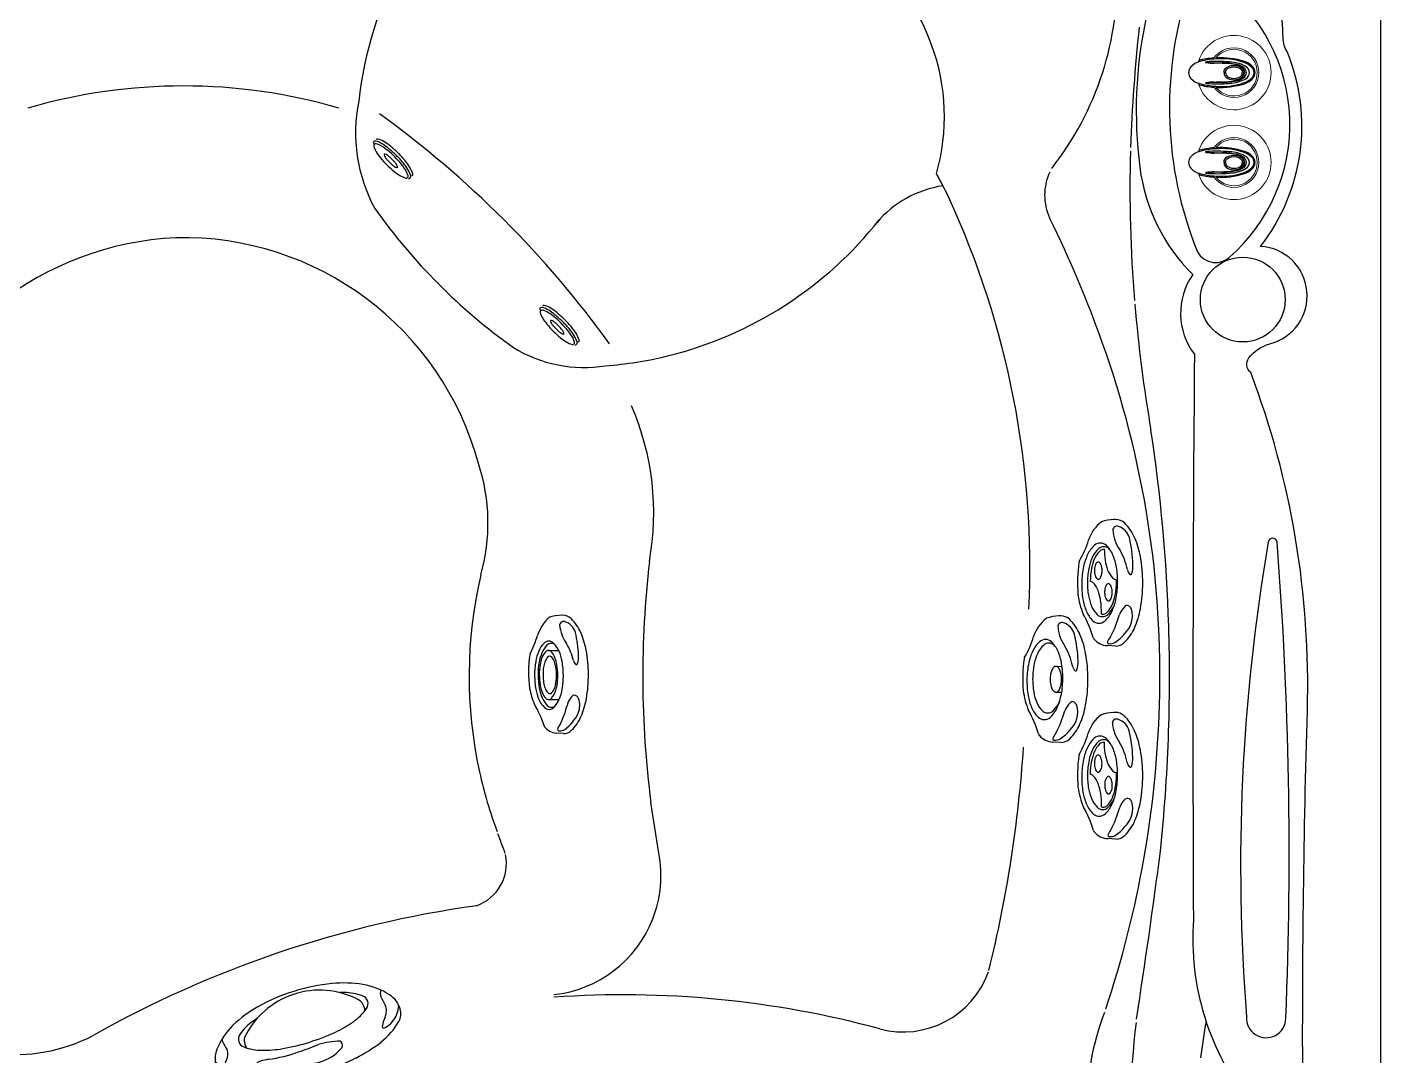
# Model space of a CAD drawing. Extents: x 527 to 614, y 487 to 635.
# Drawn here: x 564.59 to 613.77, y 528.51 to 565.9 of the extents above; entities that cross this region are included whole.
import ezdxf

# ---------------------------------------------------------------- set-up
doc = ezdxf.new("R2010")
doc.units = 0
doc.header["$MEASUREMENT"] = 0
for name, color, linetype in [('1', 4, 'Continuous'), ('DIM', 3, 'Continuous'), ('SPA', 2, 'Continuous')]:
    doc.layers.add(name, color=color, linetype=linetype)

# ---------------------------------------------------------------- blocks, each defined once
blk = doc.blocks.new('LightLens-HSS')
at = {"layer": '1', "color": 2}
for points in [[(2.026, 2.207, 0.13592), (1.794, 2.271, 0.082714), (1.648, 2.247, 0.082714)], [(1.648, -2.252, 0.082714), (1.794, -2.276, 0.189957), (2.102, -2.155)]]:
    blk.add_lwpolyline(points, format="xyb", dxfattribs=at)
for centre, radius, start, end in [((1.333, 2.924), 0.576, 90, 137.3999), ((1.333, 2.557), 0.943, 50.5801, 90), ((2.834, 1.544), 2.614, 137.3999, 159.1487), ((0.335, 1.344), 2.514, 26.7443, 50.5801), ((5.274, 0.615), 5.226, 159.1487, 171.0344), ((-1.272, 0.534), 4.314, 11.79, 26.7443), ((-0.023, -0.01), 3.019, 314.7391, 47.2524), ((9.17, 0), 9.17, 171.0344, 180), ((-3.828, 0), 6.925, 0, 11.79), ((9.17, 0), 9.17, 180, 188.9656), ((-3.828, 0), 6.925, 348.21, 0), ((5.274, -0.615), 5.226, 188.9656, 200.8513), ((-1.272, -0.534), 4.314, 333.2557, 348.21), ((2.834, -1.544), 2.614, 200.8513, 222.6001), ((0.335, -1.344), 2.514, 309.4199, 333.2557), ((1.333, -2.924), 0.576, 222.6001, 270), ((1.333, -2.557), 0.943, 270, 309.4199)]:
    blk.add_arc(centre, radius, start, end, dxfattribs=at)
at = {"layer": '1', "color": 3}
for centre, radius, start, end in [((1.592, 2.879), 0.603, 95.8939, 118.7393), ((1.351, 3.325), 0.0962, 120.8909, 197.2751), ((1.739, 3.497), 0.517, 202.7326, 235.2979), ((1.767, 3.411), 0.47, 226.2502, 274.1869), ((2.415, 0.966), 2.069, 98.4951, 107.2413), ((2.135, 2.441), 0.572, 81.4651, 92.6384), ((2.698, 0.962), 2.066, 150.3077, 165.1029), ((1.143, 1.847), 0.277, 133.3005, 150.1209), ((0.983, 2.017), 0.0434, 15.6536, 133.3005), ((0.678, 1.932), 0.36, 357.2297, 15.6536), ((3.265, 1.136), 1.962, 142.3332, 162.268), ((1.951, 2.15), 0.302, 90, 142.3332), ((1.951, 2.15), 0.302, 37.6668, 90), ((0.637, 1.136), 1.962, 17.732, 37.6668), ((12.717, -1.922), 12.491, 164.136, 169.7962), ((6.071, 0.735), 5.131, 170.1534, 182.7294), ((-0.736, 1.892), 1.773, 350.9444, 0.7444), ((5.406, 0.451), 4.21, 162.268, 172.4552), ((-1.504, 0.451), 4.21, 15.1914, 17.732), ((8.832, -0.003), 7.666, 172.4552, 180), ((2.791, -0.246), 2.428, 167.2138, 177.1293), ((27.369, 1.315), 26.436, 181.7867, 183.4512), ((1.889, -0.205), 1.526, 176.9815, 212.3393), ((-1.456, -0.314), 2.437, 341.9435, 0.8708), ((8.832, -0.003), 7.666, 180, 187.5448), ((0.749, -0.947), 0.166, 206.328, 312.8004), ((5.406, -0.456), 4.21, 187.5448, 197.732), ((3.265, -1.141), 1.962, 197.732, 217.6668), ((0.637, -1.141), 1.962, 322.3332, 342.268), ((-1.504, -0.456), 4.21, 342.268, 344.4109), ((1.951, -2.155), 0.302, 217.6668, 270), ((1.951, -2.155), 0.302, 270, 322.3332), ((0.957, -2.76), 0.112, 148.2013, 201.1912), ((1.793, -2.575), 0.968, 193.4651, 246.5018), ((0.892, -2.72), 0.0365, 65.8579, 148.2013), ((0.452, -3.701), 1.112, 47.2493, 65.8579), ((1.588, -2.461), 0.569, 228.0526, 274.8017), ((-2.542, 18.31), 21.743, 281.0756, 281.9807), ((1.975, -3.347), 0.387, 54.7594, 90.5261), ((1.488, -3.324), 0.16, 239.8654, 281.1187)]:
    blk.add_arc(centre, radius, start, end, dxfattribs=at)
blk = doc.blocks.new('94JET')
at = {"layer": '1', "color": 2}
for p, q in [((0.921, 2.15), (1.187, 2.128)), ((1.45, 0.905), (1.065, 0.905)), ((1.45, -0.876), (1.076, -0.876)), ((0.921, -2.15), (1.195, -2.132))]:
    blk.add_line(p, q, dxfattribs=at)
blk.add_lwpolyline([(0.921, 2.15, 0.194525), (0.62, 2.028, 0.099704), (0.27, 1.52, 0.05735), (0.077, 0.875, 0.043939), (0, 0, 0.043939), (0.077, -0.875, 0.05735), (0.27, -1.52, 0.099704), (0.62, -2.028, 0.194525), (0.921, -2.15, 0.194525)], format="xyb", dxfattribs=at)
for points in [[(1.956, 0.027, 0.043317), (1.912, 0.531, 0.056661), (1.803, 0.902, 0.099192), (1.604, 1.195, 0.196409), (1.433, 1.265, 0.196409), (1.263, 1.195, 0.099192), (1.064, 0.902, 0.056661), (0.954, 0.531, 0.043317), (0.911, 0.027, 0.043317), (0.954, -0.477, 0.056661), (1.064, -0.849, 0.099192), (1.263, -1.142, 0.196409), (1.433, -1.211, 0.196409), (1.604, -1.142, 0.099192), (1.803, -0.849, 0.056661), (1.912, -0.477, 0.043317)], [(1.45, -0.876, 0.211502), (1.556, -0.829, 0.094638), (1.687, -0.615, 0.051331), (1.756, -0.349, 0.038645), (1.785, 0.015, 0.038645), (1.756, 0.378, 0.051331), (1.687, 0.644, 0.094638), (1.556, 0.858, 0.211502), (1.45, 0.905, 0.211502), (1.344, 0.858, 0.094638), (1.213, 0.644, 0.051331), (1.143, 0.378, 0.038645), (1.115, 0.015, 0.038645), (1.143, -0.349, 0.051331), (1.213, -0.615, 0.094638), (1.344, -0.829, 0.211502)]]:
    blk.add_lwpolyline(points, format="xyb", close=True, dxfattribs=at)
at = {"layer": '1', "color": 3}
for points in [[(1.83, 0.027, 0.043317), (1.789, 0.498, 0.056661), (1.686, 0.846, 0.099192), (1.5, 1.12, 0.196409), (1.341, 1.185, 0.139465), (1.221, 1.151, 0.099192)], [(1.221, -1.097, 0.139465), (1.341, -1.131, 0.196409), (1.5, -1.066, 0.099192), (1.686, -0.792, 0.056661), (1.789, -0.445, 0.043317), (1.83, 0.027, 0.043317)]]:
    blk.add_lwpolyline(points, format="xyb", dxfattribs=at)
blk.add_lwpolyline([(1.405, -0.664, 0.216678), (1.482, -0.629, 0.092908), (1.578, -0.465, 0.049579), (1.629, -0.263, 0.037156), (1.65, 0.015, 0.037156), (1.629, 0.292, 0.049579), (1.578, 0.494, 0.092908), (1.482, 0.658, 0.216678), (1.405, 0.693, 0.216678), (1.328, 0.658, 0.092908), (1.232, 0.494, 0.049579), (1.18, 0.292, 0.037156), (1.16, 0.015, 0.037156), (1.18, -0.263, 0.049579), (1.232, -0.465, 0.092908), (1.328, -0.629, 0.216678)], format="xyb", close=True, dxfattribs=at)
for centre, radius, start, end in [((1.783, 0.735), 1.56, 125.9518, 154.4901), ((1.062, 1.678), 0.375, 90.333, 121.4248), ((1.061, 1.984), 0.0685, 330.254, 90.9551), ((2.518, 0.959), 1.705, 150.2332, 163.6622), ((0.571, 2.169), 0.592, 322.0648, 338.2692), ((1.083, 1.125), 0.762, 158.3465, 199.0444), ((0.063, 1.308), 0.743, 313.5517, 339.6906), ((-3.065, 2.471), 4.079, 339.6279, 345.3447), ((0.542, 0.942), 0.19, 200.0641, 264.4059), ((0.53, 0.818), 0.0654, 264.4059, 313.5517), ((1.29, -0.659), 0.939, 163.5628, 182.5916), ((0.458, -0.416), 0.0728, 137.8056, 161.5776), ((0.436, -0.396), 0.042, 36.1572, 137.8056), ((0.053, -0.676), 0.517, 19.6286, 36.1572), ((4.122, -0.595), 3.771, 181.612, 194.2575), ((2.77, 0.041), 2.296, 193.6863, 210.4486), ((-0.393, -1.943), 1.44, 5.8985, 34.7447), ((1.007, -1.384), 0.558, 194.4882, 252.9172), ((0.894, -1.781), 0.146, 249.6717, 354.5827)]:
    blk.add_arc(centre, radius, start, end, dxfattribs=at)
at = {"layer": '1', "color": 2}
for centre, radius, start, end in [((1.139, 1.557), 0.573, 35.9872, 85.3803), ((1.506, 1.824), 0.119, 17.5387, 35.9872), ((5.326, 3.031), 3.886, 197.5387, 210.0725), ((-0.387, 0.06), 2.563, 9.9192, 23.5403), ((-1.707, -0.062), 3.886, 350.2358, 8.3326), ((5.966, -2.677), 4.308, 153.4774, 163.0192), ((2.005, -0.701), 0.119, 333.4774, 350.2358), ((0.343, -0.913), 1.586, 314.1906, 341.365), ((1.155, -1.578), 0.556, 273.3737, 301.881)]:
    blk.add_arc(centre, radius, start, end, dxfattribs=at)
blk = doc.blocks.new('AIRVALVE')
at = {"layer": '1', "color": 3}
for points in [[(0, -0.361, -0.315142), (-0.226, -0.203, -0.18995), (-0.227, 0.196, -0.321841), (0, 0.358, -0.321841)], [(0, -0.301, -0.313827), (-0.177, -0.179, -0.191301), (-0.177, 0.18, -0.313824), (0, 0.302, -0.313824)], [(0, -0.361, 0.315142), (0.226, -0.203, 0.18995), (0.226, 0.196, 0.321841), (0, 0.358, 0.321841)], [(0, -0.301, 0.313827), (0.176, -0.179, 0.191301), (0.177, 0.18, 0.313824), (0, 0.302, 0.313824)]]:
    blk.add_lwpolyline(points, format="xyb", dxfattribs=at)
at = {"layer": '1', "color": 2, "linetype": 'Continuous', "lineweight": 0}
for centre, start, end in [((-0.001, 0), 89.9806, 250.9039), ((0, 0), 289.0961, 90.0194)]:
    blk.add_arc(centre, 1.35, start, end, dxfattribs=at)
at = {"layer": '1', "color": 3, "lineweight": 0}
for centre, radius, start, end in [((-0.001, 0), 0.904, 89.971, 234.0158), ((-0.001, 0), 0.846, 89.9691, 230.785), ((0, 0), 0.904, 305.9842, 90.029), ((0, 0), 0.846, 309.215, 90.0309)]:
    blk.add_arc(centre, radius, start, end, dxfattribs=at)
at = {"layer": '1', "color": 3}
for centre, radius, start, end in [((0.288, 0.156), 0.727, 137.3155, 162.114), ((0.285, 0.168), 0.679, 134.6535, 155.2206), ((-0.001, 0.449), 0.316, 89.9436, 140.7663), ((-0.001, 0.314), 0.247, 89.9147, 149.361), ((-0.001, 0.458), 0.271, 89.8214, 134.6535), ((0, 0.449), 0.316, 39.2337, 90.0564), ((0, 0.458), 0.271, 45.3465, 90.1786), ((0, 0.314), 0.247, 30.639, 90.0853), ((-0.286, 0.168), 0.679, 24.7794, 45.3465), ((-0.289, 0.156), 0.727, 17.886, 42.6845), ((2.301, -0.493), 2.841, 162.114, 183.2782), ((1.83, -0.428), 2.334, 157.8169, 183.0748), ((0.861, -0.196), 1.249, 149.361, 174.2752), ((-4.441, 0.724), 4.188, 348.9682, 350.9757), ((0.802, -0.203), 1.125, 159.5686, 175.7316), ((0.319, -0.032), 0.632, 154.5984, 170.9757), ((0.075, 0.068), 0.349, 134.6301, 159.5686), ((0.537, -0.136), 0.873, 146.1687, 154.5984), ((0, 0.224), 0.227, 90.0848, 146.1687), ((0.016, 0.128), 0.266, 93.7523, 134.6301), ((-0.001, 0.224), 0.227, 33.8313, 89.9152), ((-0.017, 0.128), 0.266, 45.3699, 86.2477), ((-0.076, 0.068), 0.349, 20.4314, 45.3699), ((-0.538, -0.136), 0.873, 25.4016, 33.8313), ((-0.862, -0.196), 1.249, 5.7248, 30.639), ((-0.319, -0.032), 0.632, 9.0243, 25.4016), ((-0.803, -0.203), 1.125, 4.2684, 20.4314), ((4.441, 0.724), 4.188, 189.0243, 191.0318), ((-1.831, -0.428), 2.334, 356.9252, 22.1831), ((-2.301, -0.493), 2.841, 356.7218, 17.886), ((4.917, -0.603), 5.325, 174.2752, 183.1265), ((-6.839, -0.536), 6.484, 355.7451, 1.0002), ((2.459, -0.449), 2.815, 172.4176, 179.4691), ((10.219, -0.764), 10.561, 178.1966, 179.7723), ((6.947, -0.661), 7.288, 175.7316, 178.1966), ((-6.948, -0.661), 7.288, 1.8034, 4.2684), ((-2.46, -0.449), 2.815, 0.5309, 7.5824), ((-10.22, -0.764), 10.561, 0.2277, 1.8034), ((6.838, -0.536), 6.484, 178.9998, 184.2549), ((-4.918, -0.603), 5.325, 356.8735, 5.7248), ((2.713, -0.478), 3.255, 184.4542, 194.1778), ((2.224, -0.515), 2.725, 180.8159, 195.4905), ((0.602, -0.839), 1.003, 183.1265, 190.4498), ((-2.094, -0.715), 1.752, 350.2174, 359.7723), ((2.093, -0.715), 1.752, 180.2277, 189.7826), ((-0.603, -0.839), 1.003, 349.5502, 356.8735), ((-2.225, -0.515), 2.725, 344.5095, 359.1841), ((-2.714, -0.478), 3.255, 345.8222, 355.5458), ((-0.438, -1.262), 0.0149, 250.8083, 302.5982), ((-0.438, -1.261), 0.0152, 302.5014, 335.002), ((-0.414, -1.27), 0.0106, 81.6045, 167.3023), ((-0.445, -1.375), 0.119, 70.118, 74.2786), ((-0.41, -1.276), 0.0151, 21.315, 66.3223), ((0.207, -1.099), 0.626, 193.2713, 228.3179), ((-0.355, -1.015), 0.0297, 190.4498, 209.0932), ((-0.338, -1.006), 0.0492, 209.0932, 215.3978), ((-0.376, -1.032), 0.00301, 215.3978, 350.8779), ((-0.409, -1.014), 0.0406, 333.001, 349.5922), ((-0.208, -1.099), 0.626, 311.6821, 346.7287), ((0.408, -1.014), 0.0406, 190.4078, 206.999), ((0.375, -1.032), 0.00301, 189.1221, 324.6022), ((0.337, -1.006), 0.0492, 324.6022, 330.9068), ((0.354, -1.015), 0.0297, 330.9068, 349.5502), ((0.409, -1.276), 0.0151, 113.6777, 158.685), ((0.444, -1.375), 0.119, 105.7214, 109.882), ((0.413, -1.27), 0.0106, 12.6977, 98.3955), ((0.437, -1.261), 0.0152, 204.998, 237.4986), ((0.437, -1.262), 0.0149, 237.4018, 289.1917), ((-0.001, -1.348), 0.301, 226.3593, 270.087), ((0, -1.348), 0.301, 269.913, 313.6407)]:
    blk.add_arc(centre, radius, start, end, dxfattribs=at)
blk = doc.blocks.new('JET-HSS-Rot')
at = {"layer": '1', "color": 2}
for p, q in [((0.984, 2.3), (1.28, 2.282)), ((0.984, -2.3), (1.056, -2.298))]:
    blk.add_line(p, q, dxfattribs=at)
blk.add_lwpolyline([(0.984, 2.3, 0.194738), (0.662, 2.17, 0.099647), (0.288, 1.626, 0.057272), (0.082, 0.936, 0.043868), (0, 0, 0.043868), (0.082, -0.936, 0.057272), (0.288, -1.626, 0.099647), (0.662, -2.17, 0.194738), (0.984, -2.3, 0.194738)], format="xyb", dxfattribs=at)
blk.add_lwpolyline([(1.536, -1.445, 0.188918), (1.753, -1.364, 0.101146), (2.005, -1.027, 0.059435), (2.15, -0.592, 0.045845), (2.216, -0.001, 0.045845), (2.173, 0.591, 0.059435), (2.045, 1.032, 0.101146), (1.806, 1.379, 0.188918), (1.592, 1.468, 0.188918), (1.376, 1.387, 0.101146), (1.123, 1.05, 0.059435), (0.978, 0.615, 0.045845), (0.913, 0.024, 0.045845), (0.955, -0.568, 0.059435), (1.083, -1.009, 0.101146), (1.322, -1.356, 0.188918)], format="xyb", close=True, dxfattribs=at)
at = {"layer": '1', "color": 3}
for points in [[(1.497, 1.133, 0.05275), (1.452, 1.138, 0.201072), (1.295, 1.077, 0.097869), (1.106, 0.8, 0.054977), (0.998, 0.449, 0.041817), (0.949, -0.03, 0.007193), (0.948, -0.114, 0.054977)], [(1.414, -1.311, 0.188918), (1.603, -1.241, 0.101146), (1.823, -0.947, 0.059435), (1.949, -0.568, 0.045845), (2.007, -0.053, 0.045845), (1.969, 0.464, 0.059435), (1.858, 0.848, 0.101146), (1.65, 1.15, 0.188918), (1.463, 1.227, 0.188918), (1.274, 1.157, 0.101146), (1.055, 0.863, 0.010554), (1.026, 0.798, 0.045845)], [(1.497, 1.133, 0.00103), (1.497, 1.121, 0.041817), (1.528, 0.64, 0.054977), (1.621, 0.285, 0.097869), (1.8, 0.001, 0.146765), (1.909, -0.061, 0.201072)], [(1.399, -1.218, 0.034613), (1.368, -0.82, 0.054977), (1.275, -0.465, 0.097869), (1.096, -0.181, 0.193766), (0.948, -0.114, 0.201072)], [(1.406, -1.218, 0.201072), (1.562, -1.156, 0.097869), (1.752, -0.88, 0.054977), (1.859, -0.529, 0.040785), (1.909, -0.061, 0.041817)], [(1.172, -1.175, 0.021992), (1.228, -1.234, 0.188918), (1.414, -1.311, 0.188918)], [(1.172, -1.175, 0.021992), (1.228, -1.234, 0.188918), (1.414, -1.311, 0.188918)]]:
    blk.add_lwpolyline(points, format="xyb", dxfattribs=at)
for points in [[(1.246, 0.028, 0.191184), (1.292, 0.046, 0.100578), (1.344, 0.121, 0.058587), (1.372, 0.215, 0.045064), (1.383, 0.343, 0.045064), (1.371, 0.471, 0.058587), (1.342, 0.565, 0.100578), (1.289, 0.639, 0.191184), (1.244, 0.657, 0.191184), (1.198, 0.639, 0.100578), (1.146, 0.565, 0.058587), (1.118, 0.47, 0.045064), (1.107, 0.342, 0.045064), (1.119, 0.214, 0.058587), (1.148, 0.12, 0.100578), (1.201, 0.046, 0.191184)], [(1.617, -0.76, 0.191184), (1.662, -0.742, 0.100578), (1.714, -0.668, 0.058587), (1.743, -0.573, 0.045064), (1.754, -0.445, 0.045064), (1.742, -0.317, 0.058587), (1.713, -0.223, 0.100578), (1.66, -0.149, 0.191184), (1.615, -0.131, 0.191184), (1.569, -0.149, 0.100578), (1.517, -0.224, 0.058587), (1.489, -0.318, 0.045064), (1.477, -0.446, 0.045064), (1.49, -0.574, 0.058587), (1.519, -0.668, 0.100578), (1.571, -0.742, 0.191184)]]:
    blk.add_lwpolyline(points, format="xyb", close=True, dxfattribs=at)
at = {"layer": '1'}
blk.add_lwpolyline([(1.399, -1.218, 0.007033), (1.406, -1.218, 0.201072)], format="xyb", dxfattribs=at)
blk.add_lwpolyline([(1.399, -1.218, 0.007033), (1.406, -1.218, 0.201072)], format="xyb", dxfattribs=at)
at = {"layer": '1', "color": 3}
for centre, radius, start, end in [((1.724, 1.025), 1.349, 122.169, 142.4355), ((1.183, 1.847), 0.366, 80.8518, 118.9625), ((0.568, 2.431), 0.76, 322.2664, 339.394), ((1.235, 2.165), 0.0439, 357.8341, 81.7245), ((1.258, 1.195), 0.889, 132.7569, 196.3026), ((4.562, 0.132), 3.857, 151.6164, 164.6623), ((0.095, 1.439), 0.801, 312.5754, 339.0523), ((0.583, 1.008), 0.188, 199.4752, 259.1487), ((0.567, 0.925), 0.103, 259.1487, 312.5754), ((1.287, -0.625), 0.931, 162.2988, 182.6181), ((0.453, -0.355), 0.0541, 73.5871, 165.6626), ((0.16, -0.575), 0.411, 13.2926, 41.4318), ((2.731, -0.06), 2.211, 190.9737, 211.2098), ((5.417, -0.499), 5.062, 181.9016, 192.9406), ((-0.343, -2.033), 1.443, 4.4001, 34.9907), ((1.085, -1.451), 0.629, 196.8623, 251.9047), ((0.943, -1.903), 0.155, 249.9578, 352.6608)]:
    blk.add_arc(centre, radius, start, end, dxfattribs=at)
at = {"layer": '1', "color": 2}
for centre, radius, start, end in [((1.254, 1.613), 0.669, 40.7757, 87.76), ((1.634, 1.941), 0.168, 15.685, 40.7757), ((5.174, 2.935), 3.51, 195.685, 210.8178), ((-0.652, -0.001), 3.033, 7.7761, 22.0333), ((-3.284, 0.004), 5.652, 352.4729, 4.1121), ((5.378, -2.583), 3.559, 149.904, 163.1848), ((2.153, -0.714), 0.168, 329.904, 352.4729), ((0.729, -1.167), 1.301, 306.4998, 342.6906), ((1.026, -0.938), 1.361, 271.2926, 290.5173)]:
    blk.add_arc(centre, radius, start, end, dxfattribs=at)
blk = doc.blocks.new('JET-HSS-Standard')
at = {"layer": '1', "color": 2}
for p, q in [((0.984, 2.3), (1.28, 2.282)), ((1.162, 0.474), (0.952, 0.472)), ((1.166, -0.466), (0.941, -0.471)), ((0.984, -2.3), (1.056, -2.298))]:
    blk.add_line(p, q, dxfattribs=at)
blk.add_lwpolyline([(0.984, 2.3, 0.194738), (0.662, 2.17, 0.099647), (0.288, 1.626, 0.057272), (0.082, 0.936, 0.043868), (0, 0, 0.043868), (0.082, -0.936, 0.057272), (0.288, -1.626, 0.099647), (0.662, -2.17, 0.194738), (0.984, -2.3, 0.194738)], format="xyb", dxfattribs=at)
for points in [[(1.536, -1.445, 0.188918), (1.753, -1.364, 0.101146), (2.005, -1.027, 0.059435), (2.15, -0.592, 0.045845), (2.216, -0.001, 0.045845), (2.173, 0.591, 0.059435), (2.045, 1.032, 0.101146), (1.806, 1.379, 0.188918), (1.592, 1.468, 0.188918), (1.376, 1.387, 0.101146), (1.123, 1.05, 0.059435), (0.978, 0.615, 0.045845), (0.913, 0.024, 0.045845), (0.955, -0.568, 0.059435), (1.083, -1.009, 0.101146), (1.322, -1.356, 0.188918)], [(1.166, -0.466, 0.191184), (1.234, -0.439, 0.100578), (1.312, -0.328, 0.058587), (1.354, -0.186, 0.045064), (1.371, 0.005, 0.045064), (1.353, 0.196, 0.058587), (1.309, 0.337, 0.100578), (1.231, 0.447, 0.191184), (1.162, 0.474, 0.191184), (1.095, 0.447, 0.100578), (1.017, 0.336, 0.058587), (0.974, 0.194, 0.045064), (0.958, 0.003, 0.045064), (0.976, -0.188, 0.058587), (1.019, -0.329, 0.100578), (1.098, -0.44, 0.191184)]]:
    blk.add_lwpolyline(points, format="xyb", close=True, dxfattribs=at)
at = {"layer": '1', "color": 3}
for points in [[(1.414, -1.311, 0.188918), (1.603, -1.241, 0.101146), (1.823, -0.947, 0.059435), (1.949, -0.568, 0.045845), (2.007, -0.053, 0.045845), (1.969, 0.464, 0.059435), (1.858, 0.848, 0.101146), (1.65, 1.15, 0.188918), (1.463, 1.227, 0.188918), (1.274, 1.157, 0.101146), (1.055, 0.863, 0.010554), (1.026, 0.798, 0.045845)], [(1.172, -1.175, 0.021992), (1.228, -1.234, 0.188918), (1.414, -1.311, 0.188918)]]:
    blk.add_lwpolyline(points, format="xyb", dxfattribs=at)
for centre, radius, start, end in [((1.724, 1.025), 1.349, 122.169, 142.4355), ((1.183, 1.847), 0.366, 80.8518, 118.9625), ((0.568, 2.431), 0.76, 322.2664, 339.394), ((1.235, 2.165), 0.0439, 357.8341, 81.7245), ((1.258, 1.195), 0.889, 132.7569, 196.3026), ((4.562, 0.132), 3.857, 151.6164, 164.6623), ((0.095, 1.439), 0.801, 312.5754, 339.0523), ((0.583, 1.008), 0.188, 199.4752, 259.1487), ((0.567, 0.925), 0.103, 259.1487, 312.5754), ((1.287, -0.625), 0.931, 162.2988, 182.6181), ((0.453, -0.355), 0.0541, 73.5871, 165.6626), ((0.16, -0.575), 0.411, 13.2926, 41.4318), ((2.731, -0.06), 2.211, 190.9737, 211.2098), ((5.417, -0.499), 5.062, 181.9016, 192.9406), ((-0.343, -2.033), 1.443, 4.4001, 34.9907), ((1.085, -1.451), 0.629, 196.8623, 251.9047), ((0.943, -1.903), 0.155, 249.9578, 352.6608)]:
    blk.add_arc(centre, radius, start, end, dxfattribs=at)
at = {"layer": '1', "color": 2}
for centre, radius, start, end in [((1.254, 1.613), 0.669, 40.7757, 87.76), ((1.634, 1.941), 0.168, 15.685, 40.7757), ((5.174, 2.935), 3.51, 195.685, 210.8178), ((-0.652, -0.001), 3.033, 7.7761, 22.0333), ((-3.284, 0.004), 5.652, 352.4729, 4.1121), ((5.378, -2.583), 3.559, 149.904, 163.1848), ((2.153, -0.714), 0.168, 329.904, 352.4729), ((0.729, -1.167), 1.301, 306.4998, 342.6906), ((1.026, -0.938), 1.361, 271.2926, 290.5173)]:
    blk.add_arc(centre, radius, start, end, dxfattribs=at)
blk = doc.blocks.new('2005VANGUARD')
at = {"layer": '1', "color": 3}
for centre, radius, start, end in [((50.55, 57.997), 0.0733, 75.0175, 135), ((50.341, 57.215), 0.883, 58.4586, 75.0175), ((50.477, 57.923), 0.0733, 135, 194.9825), ((50.484, 57.832), 0.0673, 135, 194.9825), ((51.203, 58.024), 0.811, 194.9825, 211.5414), ((50.477, 57.923), 0.0733, 75.0175, 135), ((50.484, 57.832), 0.0673, 75.0175, 135), ((50.267, 57.141), 0.883, 58.4586, 75.0175), ((50.292, 57.114), 0.811, 58.4586, 75.0175), ((52.117, 58.585), 1.883, 211.5414, 219.3389), ((49.731, 56.199), 1.883, 50.6611, 58.4586), ((49.656, 56.145), 2.051, 50.6611, 58.4586), ((49.73, 56.219), 2.051, 50.6611, 58.4586), ((48.661, 54.894), 3.571, 45, 50.6611), ((48.491, 54.724), 3.889, 45, 50.6611), ((48.565, 54.798), 3.889, 45, 50.6611), ((48.565, 54.798), 3.889, 39.3389, 45), ((53.422, 59.655), 3.571, 219.3389, 225), ((50.814, 57.5), 0.0227, 135, 197.7501), ((51.126, 57.6), 0.351, 197.7501, 212.9574), ((50.814, 57.5), 0.0227, 72.2499, 135), ((50.714, 57.188), 0.351, 57.0426, 72.2499), ((51.53, 57.862), 0.832, 212.9574, 219.9501), ((52.115, 58.352), 1.594, 219.9501, 225), ((53.422, 59.655), 3.571, 225, 230.6611), ((50.452, 56.784), 0.832, 50.0499, 57.0426), ((49.962, 56.2), 1.594, 45, 50.0499), ((52.115, 58.352), 1.594, 225, 230.0499), ((49.962, 56.2), 1.594, 39.9501, 45), ((51.625, 57.767), 0.832, 230.0499, 237.0426), ((51.363, 57.364), 0.351, 237.0426, 252.2499), ((50.547, 56.689), 0.832, 32.9574, 39.9501), ((48.661, 54.894), 3.571, 39.3389, 45), ((48.491, 54.724), 3.889, 39.3389, 45), ((50.951, 56.951), 0.351, 17.7501, 32.9574), ((51.263, 57.051), 0.0227, 315, 17.7501), ((49.966, 55.964), 1.883, 31.5414, 39.3389), ((49.912, 55.889), 2.051, 31.5414, 39.3389), ((49.986, 55.963), 2.051, 31.5414, 39.3389), ((52.352, 58.35), 1.883, 230.6611, 238.4586), ((51.263, 57.051), 0.0227, 252.2499, 315), ((51.791, 57.436), 0.811, 238.4586, 255.0175), ((50.881, 56.525), 0.811, 14.9825, 31.5414), ((51.599, 56.717), 0.0673, 255.0175, 315), ((51.599, 56.717), 0.0673, 315, 14.9825), ((50.908, 56.5), 0.883, 14.9825, 31.5414), ((51.69, 56.71), 0.0733, 261.3512, 315), ((50.982, 56.574), 0.883, 14.9825, 31.5414), ((51.69, 56.71), 0.0733, 315, 14.9825), ((51.764, 56.783), 0.0733, 315, 14.9825), ((56.521, 51.879), 0.0733, 135, 194.9825), ((56.529, 51.788), 0.0673, 135, 194.9825), ((57.247, 51.98), 0.811, 194.9825, 211.5414), ((56.521, 51.879), 0.0733, 75.0175, 135), ((56.529, 51.788), 0.0673, 75.0175, 135), ((56.312, 51.097), 0.883, 58.4586, 75.0175), ((56.595, 51.953), 0.0733, 75.0175, 135), ((56.337, 51.069), 0.811, 58.4586, 75.0175), ((56.385, 51.171), 0.883, 58.4586, 75.0175), ((55.775, 50.155), 1.883, 50.6611, 58.4586), ((55.7, 50.101), 2.051, 50.6611, 58.4586), ((55.774, 50.175), 2.051, 50.6611, 58.4586), ((54.536, 48.68), 3.889, 45, 50.6611), ((54.609, 48.754), 3.889, 45, 50.6611), ((58.161, 52.541), 1.883, 211.5414, 219.3389), ((59.466, 53.61), 3.571, 219.3389, 225), ((56.858, 51.456), 0.0227, 135, 197.7501), ((57.171, 51.556), 0.351, 197.7501, 212.9574), ((56.858, 51.456), 0.0227, 72.2499, 135), ((56.758, 51.144), 0.351, 57.0426, 72.2499), ((57.574, 51.818), 0.832, 212.9574, 219.9501), ((58.159, 52.308), 1.594, 219.9501, 225), ((56.496, 50.74), 0.832, 50.0499, 57.0426), ((54.706, 48.85), 3.571, 45, 50.6611), ((56.007, 50.155), 1.594, 45, 50.0499), ((58.159, 52.308), 1.594, 225, 230.0499), ((56.007, 50.155), 1.594, 39.9501, 45), ((56.591, 50.645), 0.832, 32.9574, 39.9501), ((54.706, 48.85), 3.571, 39.3389, 45), ((54.536, 48.68), 3.889, 39.3389, 45), ((54.609, 48.754), 3.889, 39.3389, 45), ((56.031, 49.919), 2.051, 31.5414, 39.3389), ((59.466, 53.61), 3.571, 225, 230.6611), ((57.669, 51.723), 0.832, 230.0499, 237.0426), ((58.397, 52.306), 1.883, 230.6611, 238.4586), ((57.407, 51.319), 0.351, 237.0426, 252.2499), ((56.995, 50.907), 0.351, 17.7501, 32.9574), ((57.307, 51.007), 0.0227, 252.2499, 315), ((57.307, 51.007), 0.0227, 315, 17.7501), ((57.835, 51.391), 0.811, 238.4586, 255.0175), ((56.011, 49.92), 1.883, 31.5414, 39.3389), ((55.957, 49.845), 2.051, 31.5414, 39.3389), ((56.925, 50.481), 0.811, 14.9825, 31.5414), ((57.643, 50.673), 0.0673, 315, 14.9825), ((56.952, 50.456), 0.883, 14.9825, 31.5414), ((57.026, 50.53), 0.883, 14.9825, 31.5414), ((57.735, 50.665), 0.0733, 315, 14.9825), ((57.808, 50.739), 0.0733, 315, 14.9825), ((57.643, 50.673), 0.0673, 255.0175, 315), ((57.735, 50.665), 0.0733, 261.3512, 315)]:
    blk.add_arc(centre, radius, start, end, dxfattribs=at)
at = {"layer": 'DIM'}
for points in [[(77.774, 68.544, -0.500661), (79.34, 64.215, 0.124251), (78.466, 62.433, 0.084181), (78.248, 57.048, 0.166524), (80.169, 53.146, 0.324471), (80.231, 50.249, 0.0033), (80.194, 29.713, 0.188438), (82.28, 23.007, 0.699201)], [(84.166, 24.065, -0.008264), (84.333, 37.297, 0.097779), (82.278, 49.586, -0.406226), (82.211, 50.118, -0.166055), (82.965, 50.627, 0.857929), (82.632, 54.17, 0.268792), (83.607, 61.222, -0.139311), (83.45, 61.745, 0.039994), (83.331, 63.009, 0.166951), (82.972, 63.659, -0.046889), (81.279, 65.504, -0.358594), (81.313, 66.358, -0.100287), (81.946, 66.832, 0.539631), (82.151, 68.301, -0.061372), (80.749, 69.873, -0.388669), (80.8, 70.249, -0.029016), (82.647, 71.612, 0.169774), (83.66, 73.787, 0.394727), (73.815, 83.777, 0.31162)], [(83.553, 26.124, 0.029669), (83.233, 43.428, 0.851845), (82.913, 43.428, 0.062329), (82.124, 26.178, 0.062329)]]:
    blk.add_lwpolyline(points, format="xyb", dxfattribs=at)
blk.add_lwpolyline([(80.304, 54.057, 0.517274), (81.493, 53.766, 0.478742), (81.121, 63.737, 0.517274), (79.957, 63.359, 0.171201)], format="xyb", close=True, dxfattribs=at)
blk.add_circle((81.989, 52.236), 1.54, dxfattribs=at)
for centre, radius, start, end in [((82.838, 26.134), 0.715, 176.4667, 359.1694), ((105.5, 21.626), 25.233, 169.9745, 173.0314)]:
    blk.add_arc(centre, radius, start, end, dxfattribs=at)
at = {"layer": 'SPA', "color": 4}
blk.add_line((87.006, 12.003), (87.006, 75.003), dxfattribs=at)
at = {"layer": 'SPA'}
for centre, radius, start, end in [((63.738, 57.872), 13.956, 129.9625, 173.5382), ((60.729, 57.736), 10.641, 20.7012, 48.713), ((66.286, 63.89), 11.144, 321.8294, 2.3525), ((138.514, 55.605), 60.642, 173.81605, 177.95728), ((63.6, 58.884), 7.55, 344.0699, 20.2545), ((43.504, 39.762), 20.236, 73.7973, 106.2119), ((55.527, 58.301), 5.77, 168.5952, 208.5414), ((28.735, 28.735), 37.343, 35.8894, 54.1106), ((127.415, 56.273), 49.527, 178.4264, 184.7202), ((50.918, 45.898), 22.733, 26.3013, 28.6882), ((76.772, 56.03), 1.982, 155.0535, 204.707), ((71.689, 52.479), 3.936, 98.6641, 139.3861), ((42.123, 42.5), 32.134, 357.3072, 24.7845), ((68.045, 68.034), 21.57, 215.3821, 234.4073), ((57.716, 63.895), 14.115, 283.8485, 321.6283), ((38.538, 37.127), 40.669, 19.3495, 26.3853), ((43.768, 43.136), 11.359, 92.7072, 163.506), ((43.486, 43.357), 11.129, 15.2028, 91.3135), ((132.703, 56.72), 54.834, 184.8636, 189.6921), ((43.233, 38.629), 35.743, 358.1908, 19.7086), ((58.061, 54.686), 4.917, 238.4889, 279.0079), ((57.768, 63.783), 13.995, 274.3543, 283.7516), ((50.811, 44.483), 9.78, 349.6232, 23.421), ((19.199, 38.499), 60.129, 1.78943, 8.59802), ((47.62, 44.117), 6.949, 344.2237, 18.091), ((96.231, 38.558), 36.041, 173.3662, 187.3148), ((70.064, 38.548), 16.181, 166.8546, 192.3921), ((19.11, 38.508), 60.217, 353.98848, 1.77841), ((41.022, 38.502), 37.949, 341.5093, 358.487), ((27.352, 39.071), 46.775, 346.1365, 356.1978), ((70.544, 38.673), 16.676, 192.4589, 200.2275), ((-524.838, -60.478), 592.892, 8.985983, 9.166288), ((-7.639, 8.713), 67.051, 20.42086, 21.07692), ((53.61, 31.751), 1.628, 289.3573, 11.4479), ((56.496, 31.315), 4.357, 338.7901, 10.7379), ((-139.398, 60.207), 220.182, 351.08749, 352.69249), ((59.654, -8.951), 39.55, 97.9988, 119.4169), ((56.498, 31.316), 4.356, 276.0493, 338.7755), ((69.645, 28.922), 3.295, 255.1774, 340.2993), ((59.503, -8.497), 35.474, 74.8033, 94.1151), ((37.367, 31.041), 6.236, 229.4629, 297.3134), ((85.682, 22.913), 9.361, 158.5756, 181.3488), ((115.728, 21.561), 37.874, 173.307, 182.0781)]:
    blk.add_arc(centre, radius, start, end, dxfattribs=at)
at = {"layer": '1', "color": 3, "rotation": 270}
for p in [(81.667, 60.482), (81.667, 57.218)]:
    blk.add_blockref('AIRVALVE', p, dxfattribs=at)
at = {"layer": '1'}
for name, p, rotation in [('JET-HSS-Rot', (78.353, 41.941), 179.8320088193072), ('94JET', (58.217, 38.621), 180.2938797675543), ('JET-HSS-Standard', (76.362, 38.443), 180), ('JET-HSS-Rot', (78.353, 34.941), 180.2434238767827), ('LightLens-HSS', (48.437, 24.147), 107.3971120750699)]:
    blk.add_blockref(name, p, dxfattribs=dict(at, rotation=rotation))

msp = doc.modelspace()

# ---------------------------------------------------------------- block references
at = {"layer": '1'}
msp.add_blockref('2005VANGUARD', (526.766, 503.758), dxfattribs=at)

doc.saveas('drawing.dxf')
